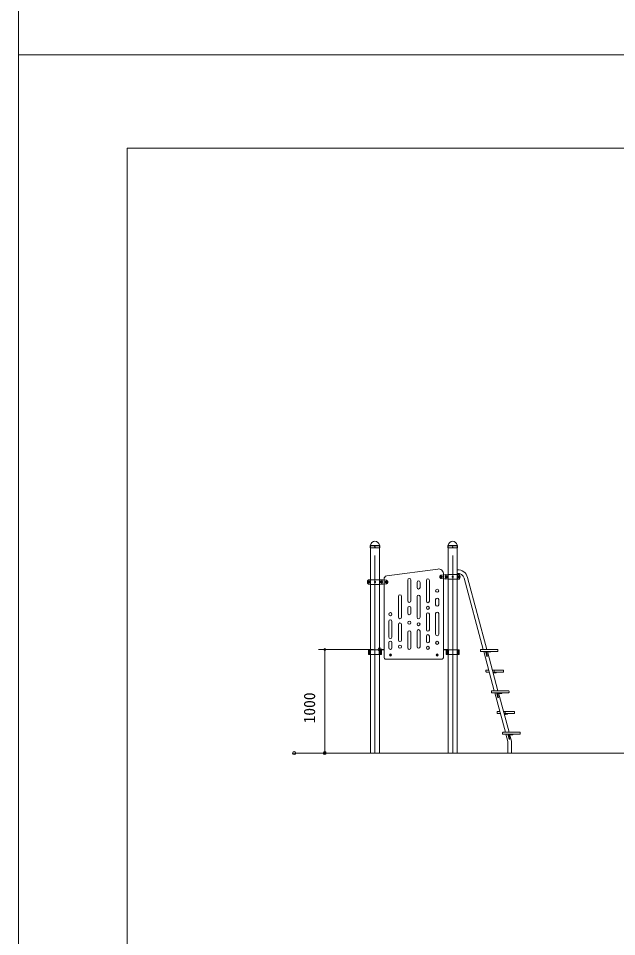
# Model space of a CAD drawing. Units: millimetres on the paper, scale 1:60. Extents: x 0 to 420, y -297 to 594.
# Drawn here: x 0 to 96.2, y 155.2 to 302.9 of the extents above; entities that cross this region are included whole.
import ezdxf
from ezdxf.enums import TextEntityAlignment as Align

# ---------------------------------------------------------------- set-up
doc = ezdxf.new("R2010")
doc.units = ezdxf.units.MM
doc.header["$PDMODE"] = 32
doc.header["$PDSIZE"] = 0.5
doc.linetypes.add('USER1', pattern=[19.05, 12.7, -6.35])
doc.linetypes.add('USER2', pattern=[50.8, 31.75, -6.35, 6.35, -6.35])
for name, color, linetype, lineweight in [('DEFPOINTS_5', 7, 'Continuous', 9), ('LY_1', 7, 'Continuous', 9), ('LY_3', 7, 'Continuous', 18)]:
    doc.layers.add(name, color=color, linetype=linetype, lineweight=lineweight)
doc.styles.add('ＭＳ ゴシック', font='')
doc.styles.get('ＭＳ ゴシック').set_extended_font_data('MS Gothic')

# ---------------------------------------------------------------- blocks, each defined once
blk = doc.blocks.new('-000-_DOTSMALL')
at = {"color": 7, "linetype": 'Continuous', "lineweight": 9}
blk.add_circle((0, 0), 0.0625, dxfattribs=at)
blk.add_circle((0, 0), 0.0625, dxfattribs=at)

msp = doc.modelspace()

# ---------------------------------------------------------------- linework, layer by layer
at = {"layer": 'DEFPOINTS_5'}
for p, q in [((0, 594), (0, 297)), ((0, 297), (420, 297)), ((420, 297), (0, 297)), ((0, 297), (0, 0))]:
    msp.add_line(p, q, dxfattribs=at)
at = {"layer": 'LY_1'}
for p, q in [((56.593, 217.705), (56.599, 218.036)), ((56.601, 217.697), (56.593, 217.705)), ((56.601, 217.697), (58.133, 217.697)), ((56.62, 218.084), (56.638, 218.102)), ((56.624, 184.713), (56.624, 218.047)), ((58.114, 218.084), (58.095, 218.102)), ((58.109, 184.713), (58.109, 218.047)), ((58.141, 217.705), (58.133, 217.697)), ((58.141, 217.705), (58.134, 218.036)), ((69.093, 217.705), (69.099, 218.036)), ((69.101, 217.697), (69.093, 217.705)), ((69.101, 217.697), (70.633, 217.697)), ((69.12, 218.084), (69.138, 218.102)), ((69.124, 184.713), (69.124, 218.047)), ((70.614, 218.084), (70.595, 218.102)), ((70.609, 184.713), (70.609, 218.047)), ((70.641, 217.705), (70.633, 217.697)), ((70.641, 217.705), (70.634, 218.036)), ((59.258, 213.187), (67.463, 214.306)), ((58.825, 200.13), (58.825, 212.691)), ((67.967, 213.085), (68.034, 213.124)), ((67.967, 213.085), (67.967, 213.008)), ((67.967, 213.008), (68.034, 212.97)), ((68.034, 213.124), (68.1, 213.085)), ((68.034, 212.97), (68.1, 213.008)), ((68.1, 213.085), (68.1, 213.008)), ((68.409, 200.13), (68.409, 213.48)), ((69.1, 213.422), (68.575, 213.376)), ((69.1, 212.672), (68.575, 212.718)), ((70.634, 213.422), (69.1, 213.422)), ((70.634, 212.672), (69.1, 212.672)), ((70.634, 213.422), (70.897, 213.399)), ((70.634, 212.672), (70.897, 212.695)), ((74.779, 201.38), (71.714, 212.818)), ((75.366, 201.38), (72.262, 212.965)), ((56.6, 212.588), (56.337, 212.565)), ((56.6, 211.838), (56.337, 211.861)), ((56.6, 212.588), (58.134, 212.588)), ((56.6, 211.838), (58.134, 211.838)), ((58.134, 212.588), (58.659, 212.542)), ((58.134, 211.838), (58.659, 211.884)), ((59.134, 212.252), (59.2, 212.29)), ((59.134, 212.252), (59.134, 212.175)), ((59.134, 212.175), (59.2, 212.136)), ((59.2, 212.29), (59.267, 212.252)), ((59.2, 212.136), (59.267, 212.175)), ((59.267, 212.252), (59.267, 212.175)), ((58.825, 201.327), (56.337, 201.327)), ((56.337, 201.327), (56.337, 200.577)), ((56.475, 201.327), (56.475, 200.577)), ((58.062, 201.327), (58.062, 200.577)), ((58.109, 201.38), (58.825, 201.38)), ((58.218, 201.327), (58.218, 200.577)), ((58.268, 201.327), (58.268, 200.577)), ((58.397, 201.327), (58.397, 200.577)), ((68.409, 201.38), (69.124, 201.38)), ((68.409, 201.327), (70.897, 201.327)), ((68.837, 201.327), (68.837, 200.577)), ((68.966, 201.327), (68.966, 200.577)), ((69.015, 201.327), (69.015, 200.577)), ((69.171, 201.327), (69.171, 200.577)), ((70.759, 201.327), (70.759, 200.577)), ((70.897, 201.327), (70.897, 200.577)), ((74.324, 201.147), (74.324, 201.297)), ((74.407, 201.38), (77.074, 201.38)), ((74.407, 201.063), (77.074, 201.063)), ((76.566, 194.713), (74.864, 201.063)), ((75.372, 200.258), (75.207, 200.875)), ((75.469, 200.284), (75.304, 200.9)), ((75.352, 200.963), (75.99, 200.963)), ((77.152, 194.713), (75.451, 201.063)), ((75.99, 201.063), (75.99, 200.963)), ((77.157, 201.147), (77.157, 201.297)), ((58.397, 200.577), (56.337, 200.577)), ((59.159, 199.797), (68.075, 199.797)), ((59.8, 200.502), (59.867, 200.54)), ((59.8, 200.502), (59.8, 200.425)), ((59.8, 200.425), (59.867, 200.386)), ((59.867, 200.54), (59.934, 200.502)), ((59.867, 200.386), (59.934, 200.425)), ((59.934, 200.502), (59.934, 200.425)), ((67.3, 200.502), (67.367, 200.54)), ((67.3, 200.502), (67.3, 200.425)), ((67.3, 200.425), (67.367, 200.386)), ((67.367, 200.54), (67.434, 200.502)), ((67.367, 200.386), (67.434, 200.425)), ((67.434, 200.502), (67.434, 200.425)), ((68.837, 200.577), (70.897, 200.577)), ((75.372, 200.258), (75.469, 200.284)), ((75.217, 197.813), (75.217, 197.963)), ((75.3, 198.047), (75.673, 198.047)), ((76.259, 198.047), (77.967, 198.047)), ((78.05, 197.813), (78.05, 197.963)), ((75.3, 197.73), (75.757, 197.73)), ((76.344, 197.73), (77.967, 197.73)), ((76.37, 197.63), (76.884, 197.63)), ((76.884, 197.73), (76.884, 197.63)), ((76.11, 194.48), (76.11, 194.63)), ((76.193, 194.713), (78.86, 194.713)), ((76.193, 194.397), (78.86, 194.397)), ((78.352, 188.047), (76.65, 194.397)), ((77.158, 193.591), (76.994, 194.208)), ((77.255, 193.617), (77.09, 194.234)), ((77.139, 194.297), (77.777, 194.297)), ((77.158, 193.591), (77.255, 193.617)), ((78.939, 188.047), (77.237, 194.397)), ((77.777, 194.397), (77.777, 194.297)), ((78.943, 194.48), (78.943, 194.63)), ((77.003, 191.147), (77.003, 191.297)), ((77.087, 191.38), (77.459, 191.38)), ((77.087, 191.063), (77.543, 191.063)), ((78.045, 191.38), (79.753, 191.38)), ((78.13, 191.063), (79.753, 191.063)), ((78.157, 190.963), (78.67, 190.963)), ((78.67, 191.063), (78.67, 190.963)), ((79.837, 191.147), (79.837, 191.297)), ((77.896, 187.813), (77.896, 187.963)), ((77.98, 188.047), (80.646, 188.047)), ((77.98, 187.73), (80.646, 187.73)), ((78.75, 186.56), (78.437, 187.73)), ((79.041, 186.951), (78.877, 187.567)), ((78.925, 187.63), (79.563, 187.63)), ((79.317, 186.635), (79.023, 187.73)), ((79.563, 187.73), (79.563, 187.63)), ((80.73, 187.813), (80.73, 187.963)), ((78.75, 184.713), (78.75, 186.56)), ((78.945, 186.925), (78.78, 187.541)), ((78.945, 186.925), (79.041, 186.951)), ((79.317, 184.713), (79.317, 186.635)), ((44.364, 184.713), (209.66, 184.713))]:
    msp.add_line(p, q, dxfattribs=at)
at = {"layer": 'LY_1', "lineweight": 18}
for p, q in [((56.622, 218.055), (58.111, 218.055)), ((56.653, 218.113), (58.079, 218.113)), ((69.122, 218.055), (70.611, 218.055)), ((69.153, 218.113), (70.579, 218.113)), ((69.063, 213.201), (68.754, 213.201)), ((68.754, 212.893), (68.754, 213.201)), ((69.063, 212.893), (68.754, 212.893)), ((70.671, 213.201), (70.979, 213.201)), ((70.671, 212.893), (70.979, 212.893)), ((70.979, 212.893), (70.979, 213.201)), ((56.563, 212.367), (56.254, 212.367)), ((56.254, 212.059), (56.254, 212.367)), ((56.563, 212.059), (56.254, 212.059)), ((58.171, 212.367), (58.479, 212.367)), ((58.171, 212.059), (58.479, 212.059)), ((58.479, 212.059), (58.479, 212.367)), ((62.63, 209.192), (62.63, 212.525)), ((63.13, 209.192), (63.13, 212.525)), ((64.13, 212.158), (64.13, 211.325)), ((64.63, 212.158), (64.63, 211.325)), ((65.63, 209.139), (65.63, 212.472)), ((66.13, 209.139), (66.13, 212.472)), ((61.13, 206.563), (61.13, 209.897)), ((61.63, 206.563), (61.63, 209.897)), ((64.13, 209.87), (64.13, 206.537)), ((64.63, 209.87), (64.63, 206.537)), ((67.13, 209.391), (67.13, 208.557)), ((67.63, 209.391), (67.63, 208.557)), ((62.63, 207.207), (62.63, 208.04)), ((63.13, 207.207), (63.13, 208.04)), ((65.63, 204.535), (65.63, 207.035)), ((66.13, 204.535), (66.13, 207.035)), ((67.13, 203.801), (67.13, 207.134)), ((67.63, 203.801), (67.63, 207.134)), ((59.603, 203.382), (59.603, 205.882)), ((60.103, 203.382), (60.103, 205.882)), ((61.13, 202.887), (61.13, 205.387)), ((61.63, 202.887), (61.63, 205.387)), ((62.63, 201.63), (62.63, 204.13)), ((63.13, 201.63), (63.13, 204.13)), ((64.13, 201.813), (64.13, 204.313)), ((64.63, 201.813), (64.63, 204.313)), ((59.603, 201.63), (59.603, 202.463)), ((60.103, 201.63), (60.103, 202.463)), ((65.63, 202.666), (65.63, 203.499)), ((66.13, 202.666), (66.13, 203.499)), ((57.109, 201.38), (48.293, 201.38)), ((49.293, 201.38), (49.293, 184.713))]:
    msp.add_line(p, q, dxfattribs=at)
at = {"layer": 'LY_1', "linetype": 'USER1', "lineweight": 18}
for p, q in [((56.625, 218.047), (58.109, 218.047)), ((69.125, 218.047), (70.609, 218.047)), ((68.575, 213.376), (68.05, 213.337)), ((68.575, 212.718), (68.05, 212.756)), ((69.117, 213.405), (69.117, 212.688)), ((70.617, 213.405), (70.617, 212.688)), ((56.617, 212.572), (56.617, 211.855)), ((58.117, 212.572), (58.117, 211.855)), ((58.659, 212.542), (59.184, 212.504)), ((58.659, 211.884), (59.184, 211.923))]:
    msp.add_line(p, q, dxfattribs=at)
at = {"layer": 'LY_1', "linetype": 'USER2', "lineweight": 18}
for p, q in [((57.367, 184.713), (57.367, 218.047)), ((69.867, 184.713), (69.867, 218.047)), ((76.55, 198.103), (76.55, 197.538)), ((78.337, 191.436), (78.337, 190.871))]:
    msp.add_line(p, q, dxfattribs=at)
at = {"layer": 'LY_1'}
for centre, radius in [((57.367, 217.83), 0.05), ((69.867, 217.83), 0.05), ((68.034, 213.047), 0.175), ((59.2, 212.213), 0.175), ((59.867, 200.463), 0.175), ((67.367, 200.463), 0.175)]:
    msp.add_circle(centre, radius, dxfattribs=at)
at = {"layer": 'LY_1', "linetype": 'USER1', "lineweight": 18}
for centre, radius in [((68.034, 213.047), 0.125), ((68.034, 213.047), 0.104), ((59.2, 212.213), 0.125), ((59.2, 212.213), 0.104), ((59.867, 200.463), 0.104), ((67.367, 200.463), 0.104)]:
    msp.add_circle(centre, radius, dxfattribs=at)
at = {"layer": 'LY_1', "lineweight": 18}
for centre, radius in [((68.034, 213.047), 0.0917), ((68.909, 213.047), 0.154), ((68.909, 213.047), 0.0833), ((69.867, 213.047), 0.0833), ((70.825, 213.047), 0.154), ((70.825, 213.047), 0.0833), ((56.409, 212.213), 0.154), ((56.409, 212.213), 0.0833), ((57.367, 212.213), 0.0833), ((58.325, 212.213), 0.154), ((58.325, 212.213), 0.0833), ((59.2, 212.213), 0.0917), ((67.38, 210.814), 0.25), ((65.88, 208.07), 0.25), ((59.853, 207.049), 0.25), ((62.88, 205.668), 0.25), ((64.38, 205.425), 0.25), ((67.38, 202.441), 0.25), ((61.38, 201.813), 0.25), ((65.88, 201.63), 0.25), ((59.867, 200.463), 0.0917), ((67.367, 200.463), 0.0917)]:
    msp.add_circle(centre, radius, dxfattribs=at)
at = {"layer": 'LY_1'}
for centre, radius, start, end in [((57.367, 218.047), 0.72, 90, 173.3676), ((57.367, 218.047), 0.72, 6.6324, 90), ((69.867, 218.047), 0.72, 90, 173.3676), ((69.867, 218.047), 0.72, 6.6324, 90), ((56.669, 218.034), 0.07, 135, 178.99605), ((56.605, 218.135), 0.0467, 315, 353.3676), ((58.128, 218.135), 0.0467, 186.6324, 225), ((58.064, 218.034), 0.07, 1.00395, 45), ((69.169, 218.034), 0.07, 135, 178.99605), ((69.105, 218.135), 0.0467, 315, 353.3676), ((70.628, 218.135), 0.0467, 186.6324, 225), ((70.564, 218.034), 0.07, 1.00395, 45), ((67.575, 213.48), 0.833, 0, 97.46846), ((70.7, 212.547), 1.617, 15, 93.22089), ((59.325, 212.691), 0.5, 97.46846, 180), ((69.492, 213.047), 0.833, 163.80375, 196.19625), ((68.852, 213.233), 0.167, 95, 163.80375), ((68.852, 212.861), 0.167, 196.19625, 265), ((70.7, 212.547), 1.05, 15, 94.96274), ((70.882, 213.233), 0.167, 16.19625, 85), ((70.882, 212.861), 0.167, 275, 343.80375), ((70.242, 213.047), 0.833, 343.80375, 16.19625), ((56.992, 212.213), 0.833, 163.80375, 196.19625), ((56.352, 212.399), 0.167, 95, 163.80375), ((56.352, 212.027), 0.167, 196.19625, 265), ((58.382, 212.399), 0.167, 16.19625, 85), ((58.382, 212.027), 0.167, 275, 343.80375), ((57.742, 212.213), 0.833, 343.80375, 16.19625), ((74.407, 201.297), 0.0833, 90, 180), ((74.407, 201.147), 0.0833, 180, 270), ((75.352, 200.913), 0.15, 90, 194.93968), ((75.352, 200.913), 0.05, 90, 194.93968), ((77.074, 201.297), 0.0833, 0, 90), ((77.074, 201.147), 0.0833, 270, 0), ((59.159, 200.13), 0.333, 180, 270), ((68.075, 200.13), 0.333, 270, 0), ((75.3, 197.963), 0.0833, 90, 180), ((77.967, 197.963), 0.0833, 0, 90), ((75.3, 197.813), 0.0833, 180, 270), ((77.967, 197.813), 0.0833, 270, 0), ((76.193, 194.63), 0.0833, 90, 180), ((76.193, 194.48), 0.0833, 180, 270), ((77.139, 194.247), 0.15, 90, 194.93968), ((77.139, 194.247), 0.05, 90, 194.93968), ((78.86, 194.63), 0.0833, 0, 90), ((78.86, 194.48), 0.0833, 270, 0), ((77.087, 191.297), 0.0833, 90, 180), ((77.087, 191.147), 0.0833, 180, 270), ((79.753, 191.297), 0.0833, 0, 90), ((79.753, 191.147), 0.0833, 270, 0), ((77.98, 187.963), 0.0833, 90, 180), ((77.98, 187.813), 0.0833, 180, 270), ((78.925, 187.58), 0.15, 90, 194.93968), ((78.925, 187.58), 0.05, 90, 194.93968), ((80.646, 187.963), 0.0833, 0, 90), ((80.646, 187.813), 0.0833, 270, 0)]:
    msp.add_arc(centre, radius, start, end, dxfattribs=at)
at = {"layer": 'LY_1', "lineweight": 18}
for centre, radius, start, end in [((62.88, 212.525), 0.25, 0, 180), ((65.88, 212.472), 0.25, 0, 180), ((66.929, 213.047), 2.139, 355.87048, 4.12952), ((72.805, 213.047), 2.139, 175.87048, 184.12952), ((54.429, 212.213), 2.139, 355.87048, 4.12952), ((60.305, 212.213), 2.139, 175.87048, 184.12952), ((64.38, 212.158), 0.25, 0, 180), ((64.38, 211.325), 0.25, 180, 0), ((61.38, 209.897), 0.25, 0, 180), ((64.38, 209.87), 0.25, 0, 180), ((62.88, 209.192), 0.25, 180, 0), ((62.88, 208.04), 0.25, 0, 180), ((65.88, 209.139), 0.25, 180, 0), ((67.38, 209.391), 0.25, 0, 180), ((67.38, 208.557), 0.25, 180, 0), ((62.88, 207.207), 0.25, 180, 0), ((65.88, 207.035), 0.25, 0, 180), ((67.38, 207.134), 0.25, 0, 180), ((59.853, 205.882), 0.25, 0, 180), ((61.38, 206.563), 0.25, 180, 0), ((61.38, 205.387), 0.25, 0, 180), ((64.38, 206.537), 0.25, 180, 0), ((62.88, 204.13), 0.25, 0, 180), ((64.38, 204.313), 0.25, 0, 180), ((65.88, 204.535), 0.25, 180, 0), ((59.853, 203.382), 0.25, 180, 0), ((59.853, 202.463), 0.25, 0, 180), ((61.38, 202.887), 0.25, 180, 0), ((65.88, 203.499), 0.25, 0, 180), ((65.88, 202.666), 0.25, 180, 0), ((67.38, 203.801), 0.25, 180, 0), ((59.853, 201.63), 0.25, 180, 0), ((62.88, 201.63), 0.25, 180, 0), ((64.38, 201.813), 0.25, 180, 0)]:
    msp.add_arc(centre, radius, start, end, dxfattribs=at)
at = {"layer": 'LY_1', "linetype": 'USER1', "lineweight": 18}
for centre, radius, start, end in [((68.075, 213.047), 0.291, 95, 265), ((69.1, 213.405), 0.0167, 0, 91.98888), ((69.1, 212.688), 0.0167, 270, 0), ((58.134, 212.572), 0.0167, 88.01112, 180), ((58.134, 211.855), 0.0167, 180, 270), ((59.159, 212.213), 0.291, 275, 85)]:
    msp.add_arc(centre, radius, start, end, dxfattribs=at)
at = {"layer": 'LY_1'}
for p in [(58.109, 201.38), (44.364, 184.713), (49.293, 184.713)]:
    msp.add_point(p, dxfattribs=at)
at = {"layer": 'LY_3', "lineweight": 9}
for p, q in [((402.5, 282), (17.5, 282)), ((17.5, 282), (17.5, 15))]:
    msp.add_line(p, q, dxfattribs=at)

# ---------------------------------------------------------------- block references
at = {"layer": 'LY_1', "xscale": 2.32, "yscale": 2.32}
for p, rotation in [((49.293, 201.38), 90), ((49.293, 184.713), 270)]:
    msp.add_blockref('-000-_DOTSMALL', p, dxfattribs=dict(at, rotation=rotation))

# ---------------------------------------------------------------- texts
at = {"layer": 'LY_1', "style": 'ＭＳ ゴシック'}
msp.add_text('1000', height=1.833, rotation=90, dxfattribs=at).set_placement((48.293, 189.468), align=Align.BOTTOM_LEFT)

doc.saveas('drawing.dxf')
